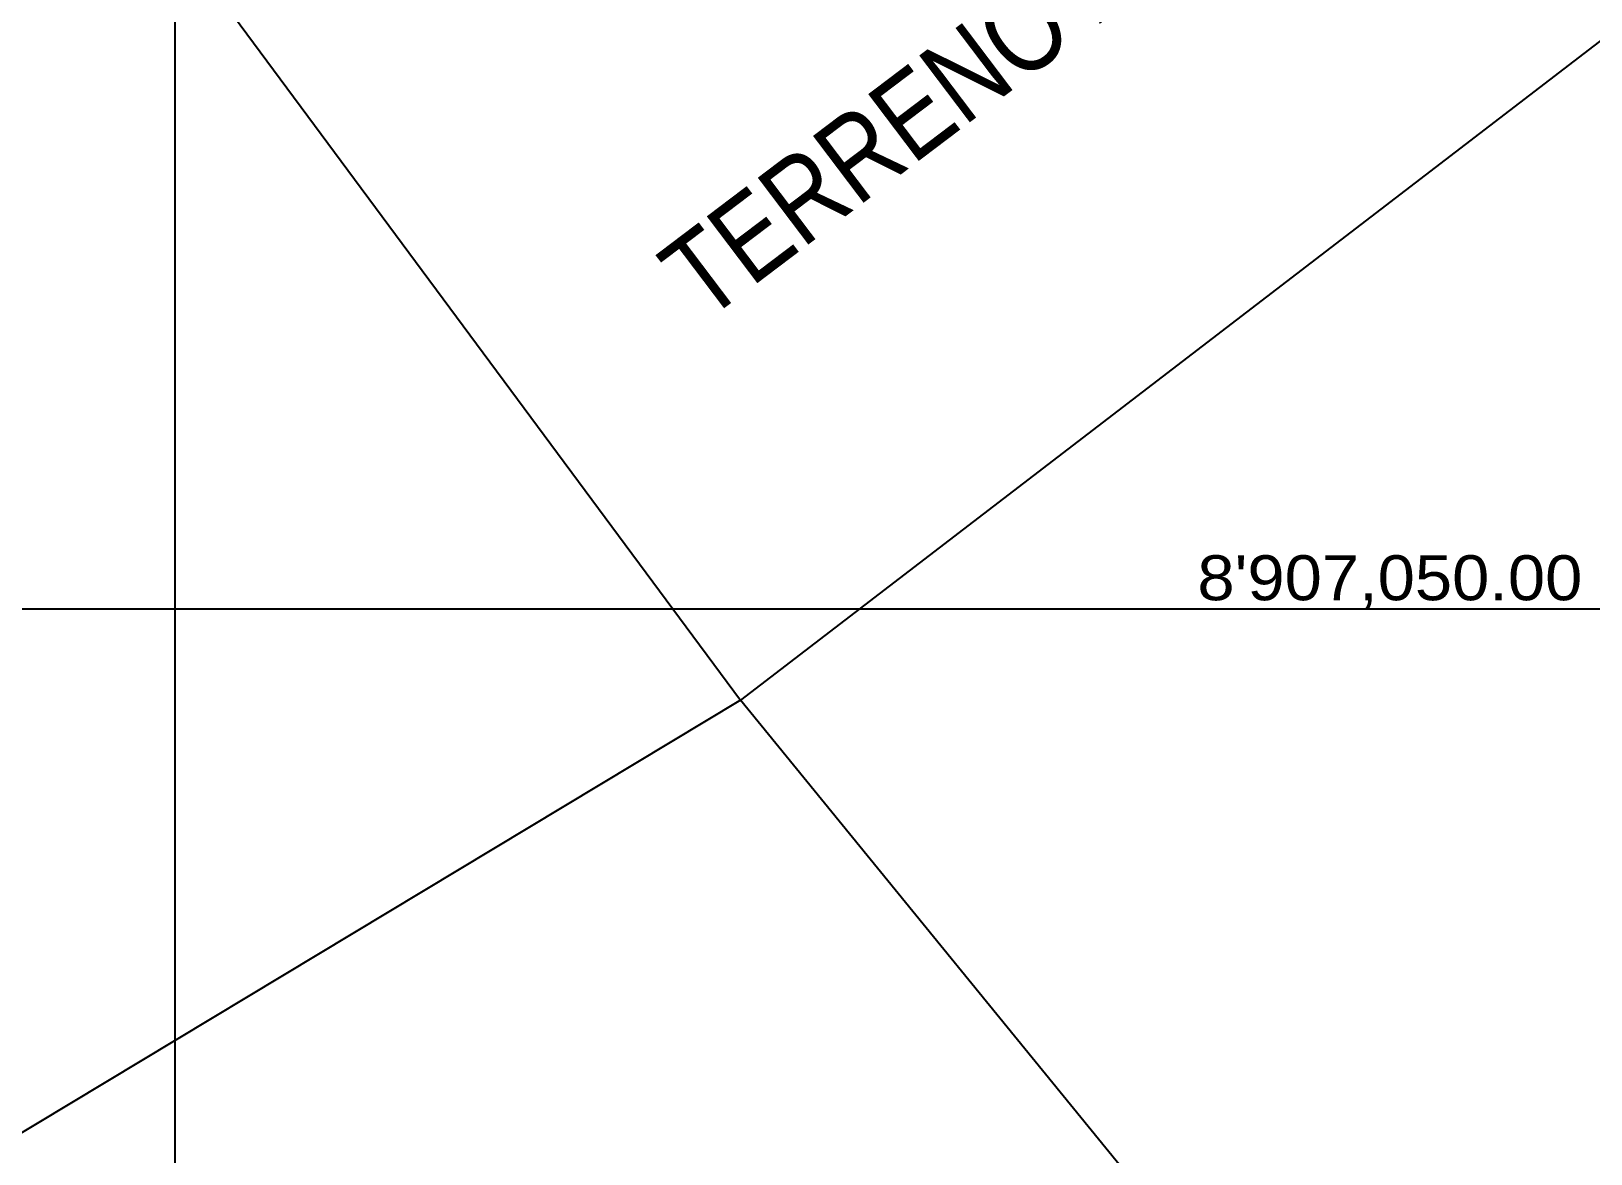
# Model space of a CAD drawing. Header units: metres. Extents: x -2639 to -2278, y 1912 to 2089.
# Drawn here: x -2411.8 to -2357.9, y 1998.1 to 2036.8 of the extents above; entities that cross this region are included whole.
import ezdxf

# ---------------------------------------------------------------- set-up
doc = ezdxf.new("R2010")
doc.units = ezdxf.units.M
doc.layers.add('4', color=5, linetype='Continuous')
doc.styles.add('ARIAL NARROW', font='ARIALN.TTF')
doc.styles.add('R100-500', font='swissc.ttf', dxfattribs={"width": 1.3, "height": 1})

msp = doc.modelspace()

# ---------------------------------------------------------------- linework, layer by layer
at = {"color": 253}
for p, q in [((-2406.7876, 1944.8946, -2.1894), (-2406.7876, 2087.1996, -2.1894)), ((-2357.4506, 2016.878), (-2545.0156, 2016.878))]:
    msp.add_line(p, q, dxfattribs=at)
at = {"color": 2}
for points in [[(-2441.7146, 2087.1996), (-2387.256, 2013.7375), (-2422.5762, 1992.4928)], [(-2357.4506, 2036.5886), (-2387.256, 2013.7375)], [(-2357.4506, 1977.1849), (-2387.256, 2013.7375)]]:
    msp.add_lwpolyline(points, dxfattribs=at)

# ---------------------------------------------------------------- texts
at = {"color": 2, "style": 'R100-500', "width": 1.3}
msp.add_text("8'907,050.00", height=1.551657, dxfattribs=at).set_placement((-2371.4815, 2017.1836))
at = {"layer": '4', "color": 1, "linetype": 'Continuous', "style": 'ARIAL NARROW'}
msp.add_text('TERRENO AGRICOLA', height=2.892775, rotation=37.11267, dxfattribs=at).set_placement((-2388.5111, 2026.7434))

doc.saveas('drawing.dxf')
